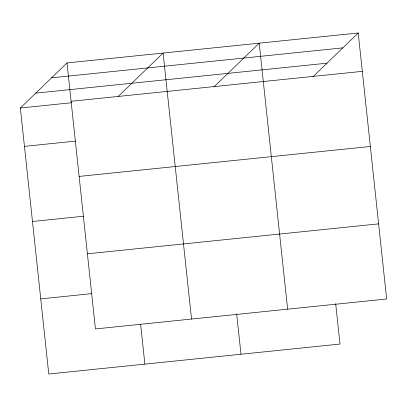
<?xml version="1.0" encoding="UTF-8"?>
<svg xmlns="http://www.w3.org/2000/svg" width="407" height="407" viewBox="0 0 407 407"><rect width="100%" height="100%" fill="white"/><g stroke="black" fill="none" stroke-linecap="round" stroke-linejoin="round"><path stroke-width="0.61" d="M335.678 303.658L339.998 344.063L48.779 374.008L20.35 108.008L67.002 62.937L358.221 32.992L386.65 298.992L95.431 328.937L67.002 62.937M118.162 96.474L163.105 53.058L191.534 319.057M213.838 87.006L259.208 43.173L287.637 309.172M312.851 76.821L358.221 32.992M51.608 77.813L342.826 47.868M35.745 93.132L326.963 63.192M71.103 101.287L362.322 71.347M20.35 108.008L71.561 102.742M24.451 146.357L75.661 141.092M79.131 176.414L370.35 146.469M32.479 221.484L83.689 216.214M87.403 253.815L378.622 223.87M40.751 298.88L91.962 293.615M236.665 313.838L240.98 354.243M140.629 324.354L144.877 364.123"/></g></svg>
